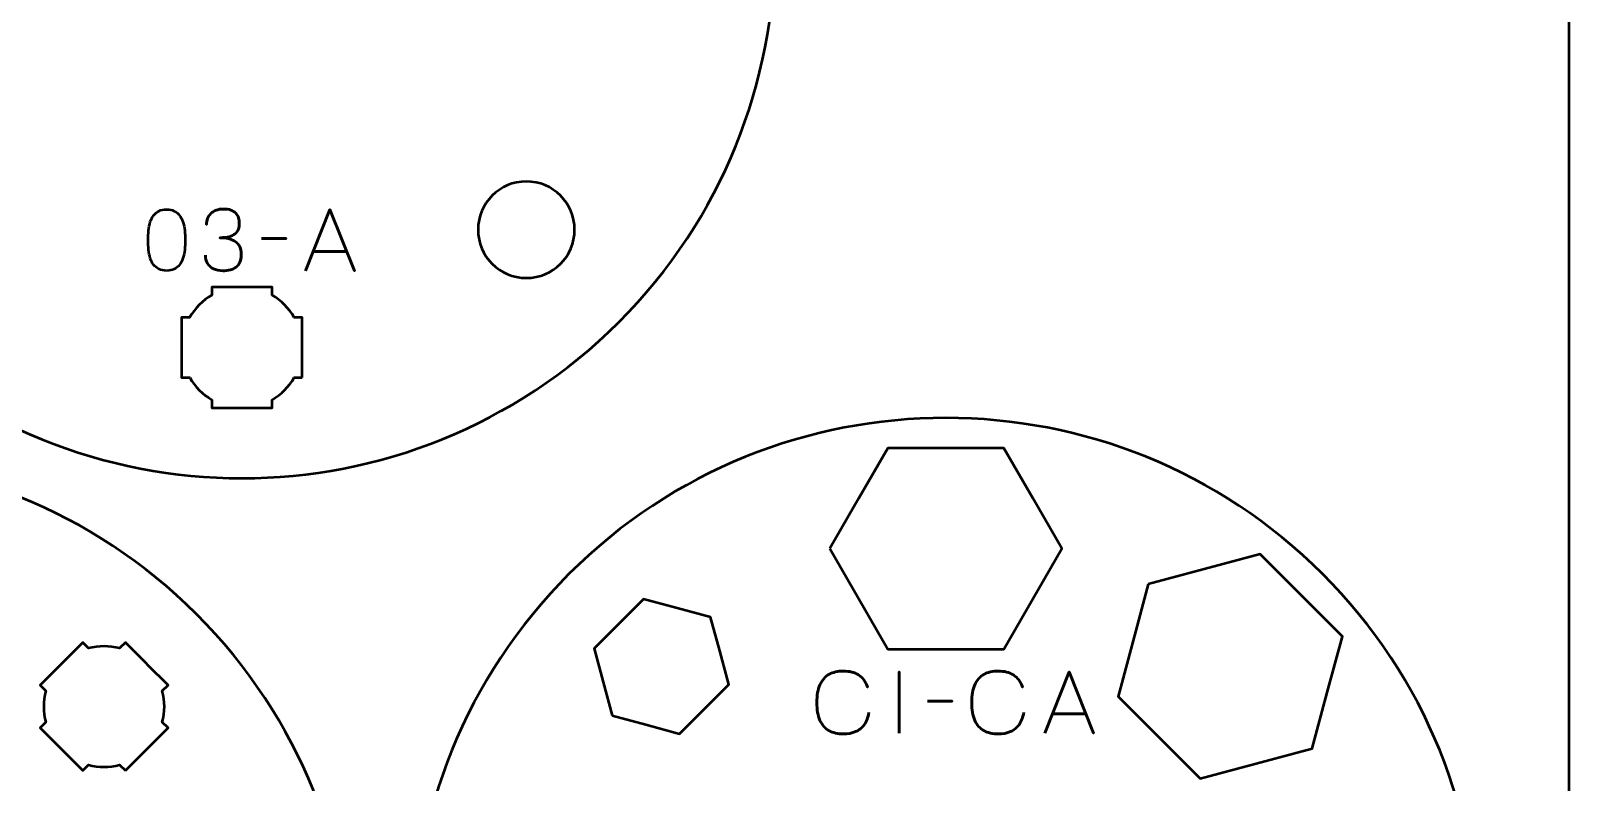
# Model space of a CAD drawing. Header units: centimetres. Extents: x -21 to 0, y -29.7 to 0.
# Drawn here: x -7.65 to 0, y -24.91 to -21.17 of the extents above; entities that cross this region are included whole.
import ezdxf

# ---------------------------------------------------------------- set-up
doc = ezdxf.new("R2010")
doc.units = ezdxf.units.CM
doc.header["$MEASUREMENT"] = 0
doc.layers.add('Layer 1', color=7, linetype='Continuous')

msp = doc.modelspace()

# ---------------------------------------------------------------- linework, layer by layer
at = {"layer": 'Layer 1', "color": 1, "lineweight": 53}
msp.add_open_spline([(-21.00003, -29.19995), (-21.00003, -29.19995), (-21.00003, -5.29992), (-21.00003, -5.29992), (-21.00003, -5.29992), (-21.00003, -5.21709), (-20.93286, -5.14992), (-20.85003, -5.14992), (-20.85003, -5.14992), (-20.7672, -5.14992), (-20.70003, -5.08275), (-20.70003, -4.99992), (-20.70003, -4.99992), (-20.70003, -4.91709), (-20.7672, -4.84992), (-20.85003, -4.84992), (-20.85003, -4.84992), (-20.93286, -4.84992), (-21.00003, -4.78275), (-21.00003, -4.69992), (-21.00003, -4.69992), (-21.00003, -4.61709), (-20.93286, -4.54992), (-20.85003, -4.54992), (-20.85003, -4.54992), (-20.7672, -4.54992), (-20.70003, -4.48275), (-20.70003, -4.39992), (-20.70003, -4.39992), (-20.70003, -4.31709), (-20.7672, -4.24992), (-20.85003, -4.24992), (-20.85003, -4.24992), (-20.93286, -4.24992), (-21.00003, -4.18275), (-21.00003, -4.09992), (-21.00003, -4.09992), (-21.00003, -4.01709), (-20.93286, -3.94992), (-20.85003, -3.94992), (-20.85003, -3.94992), (-20.7672, -3.94992), (-20.70003, -3.88275), (-20.70003, -3.79992), (-20.70003, -3.79992), (-20.70003, -3.71709), (-20.7672, -3.64992), (-20.85003, -3.64992), (-20.85003, -3.64992), (-20.93286, -3.64992), (-21.00003, -3.58275), (-21.00003, -3.49992), (-21.00003, -3.49992), (-21.00003, -3.41709), (-20.93286, -3.34992), (-20.85003, -3.34992), (-20.85003, -3.34992), (-20.7672, -3.34992), (-20.70003, -3.28275), (-20.70003, -3.19992), (-20.70003, -3.19992), (-20.70003, -3.11709), (-20.7672, -3.04992), (-20.85003, -3.04992), (-20.85003, -3.04992), (-20.93286, -3.04992), (-21.00003, -2.98275), (-21.00003, -2.89992), (-21.00003, -2.89992), (-21.00003, -2.81709), (-20.93286, -2.74992), (-20.85003, -2.74992), (-20.85003, -2.74992), (-20.7672, -2.74992), (-20.70003, -2.68275), (-20.70003, -2.59992), (-20.70003, -2.59992), (-20.70003, -2.51709), (-20.7672, -2.44992), (-20.85003, -2.44992), (-20.85003, -2.44992), (-20.93286, -2.44992), (-21.00003, -2.38275), (-21.00003, -2.29992), (-21.00003, -2.29992), (-21.00003, -2.21709), (-20.93286, -2.14992), (-20.85003, -2.14992), (-20.85003, -2.14992), (-20.7672, -2.14992), (-20.70003, -2.08275), (-20.70003, -1.99992), (-20.70003, -1.99992), (-20.70003, -1.91709), (-20.7672, -1.84992), (-20.85003, -1.84992), (-20.85003, -1.84992), (-20.93286, -1.84992), (-21.00003, -1.78275), (-21.00003, -1.69992), (-21.00003, -1.69992), (-21.00003, -1.61709), (-20.93286, -1.54992), (-20.85003, -1.54992), (-20.85003, -1.54992), (-20.7672, -1.54992), (-20.70003, -1.48275), (-20.70003, -1.39992), (-20.70003, -1.39992), (-20.70003, -1.31709), (-20.7672, -1.24992), (-20.85003, -1.24992), (-20.85003, -1.24992), (-20.93286, -1.24992), (-21.00003, -1.18275), (-21.00003, -1.09992), (-21.00003, -1.09992), (-21.00003, -1.09992), (-21.00003, -0.49992), (-21.00003, -0.49992), (-21.00003, -0.49992), (-21.00003, -0.22295), (-20.77694, 0.00004), (-20.49994, 0.00004), (-20.49994, 0.00004), (-20.49994, 0.00004), (-0.50008, 0.00004), (-0.50008, 0.00004), (-0.50008, 0.00004), (-0.22294, 0.00004), (0.00002, -0.22295), (0.00002, -0.49992), (0.00002, -0.49992), (0.00002, -0.49992), (0.00002, -29.19995), (0.00002, -29.19995), (0.00002, -29.19995), (0.00002, -29.47695), (-0.22294, -29.70004), (-0.50008, -29.70004), (-0.50008, -29.70004), (-0.50008, -29.70004), (-20.49994, -29.70004), (-20.49994, -29.70004), (-20.49994, -29.70004), (-20.77694, -29.70004), (-21.00003, -29.47695), (-21.00003, -29.19995)], degree=3, knots=[0, 0, 0, 0, 0.027027, 0.027027, 0.027027, 0.027027, 0.0540541, 0.0540541, 0.0540541, 0.0540541, 0.0810811, 0.0810811, 0.0810811, 0.0810811, 0.1081081, 0.1081081, 0.1081081, 0.1081081, 0.1351351, 0.1351351, 0.1351351, 0.1351351, 0.1621622, 0.1621622, 0.1621622, 0.1621622, 0.1891892, 0.1891892, 0.1891892, 0.1891892, 0.2162162, 0.2162162, 0.2162162, 0.2162162, 0.2432432, 0.2432432, 0.2432432, 0.2432432, 0.2702703, 0.2702703, 0.2702703, 0.2702703, 0.2972973, 0.2972973, 0.2972973, 0.2972973, 0.3243243, 0.3243243, 0.3243243, 0.3243243, 0.3513514, 0.3513514, 0.3513514, 0.3513514, 0.3783784, 0.3783784, 0.3783784, 0.3783784, 0.4054054, 0.4054054, 0.4054054, 0.4054054, 0.4324324, 0.4324324, 0.4324324, 0.4324324, 0.4594595, 0.4594595, 0.4594595, 0.4594595, 0.4864865, 0.4864865, 0.4864865, 0.4864865, 0.5135135, 0.5135135, 0.5135135, 0.5135135, 0.5405405, 0.5405405, 0.5405405, 0.5405405, 0.5675676, 0.5675676, 0.5675676, 0.5675676, 0.5945946, 0.5945946, 0.5945946, 0.5945946, 0.6216216, 0.6216216, 0.6216216, 0.6216216, 0.6486486, 0.6486486, 0.6486486, 0.6486486, 0.6756757, 0.6756757, 0.6756757, 0.6756757, 0.7027027, 0.7027027, 0.7027027, 0.7027027, 0.7297297, 0.7297297, 0.7297297, 0.7297297, 0.7567568, 0.7567568, 0.7567568, 0.7567568, 0.7837838, 0.7837838, 0.7837838, 0.7837838, 0.8108108, 0.8108108, 0.8108108, 0.8108108, 0.8378378, 0.8378378, 0.8378378, 0.8378378, 0.8648649, 0.8648649, 0.8648649, 0.8648649, 0.8918919, 0.8918919, 0.8918919, 0.8918919, 0.9189189, 0.9189189, 0.9189189, 0.9189189, 0.9459459, 0.9459459, 0.9459459, 0.9459459, 0.972973, 0.972973, 0.972973, 0.972973, 1, 1, 1, 1], dxfattribs=at)
at = {"layer": 'Layer 1', "color": 3, "lineweight": 53}
for points in [[(-8.47385, -22.62382), (-9.50855, -21.58912), (-9.50855, -19.91088), (-8.47382, -18.87615), (-8.47382, -18.87615), (-7.43912, -17.84145), (-5.76088, -17.84145), (-4.72618, -18.87615), (-4.72618, -18.87615), (-3.69146, -19.91088), (-3.69146, -21.58912), (-4.72616, -22.62382), (-4.72616, -22.62382), (-5.76088, -23.65855), (-7.43912, -23.65855), (-8.47385, -22.62382)], [(-4.97383, -23.87616), (-3.93913, -22.84146), (-2.26089, -22.84146), (-1.22616, -23.87619), (-1.22616, -23.87619), (-0.19146, -24.91089), (-0.19146, -26.58913), (-1.22616, -27.62383), (-1.22616, -27.62383), (-2.26089, -28.65855), (-3.93913, -28.65855), (-4.97383, -27.62385), (-4.97383, -27.62385), (-6.00856, -26.58913), (-6.00856, -24.91089), (-4.97383, -23.87616)], [(-10.57385, -27.82382), (-11.60855, -26.78912), (-11.60855, -25.11088), (-10.57382, -24.07615), (-10.57382, -24.07615), (-9.53912, -23.04145), (-7.86088, -23.04145), (-6.82618, -24.07615), (-6.82618, -24.07615), (-5.79146, -25.11088), (-5.79146, -26.78912), (-6.82616, -27.82382), (-6.82616, -27.82382), (-7.86088, -28.85855), (-9.53912, -28.85855), (-10.57385, -27.82382)]]:
    msp.add_open_spline(points, degree=3, knots=[0, 0, 0, 0, 0.25, 0.25, 0.25, 0.25, 0.5, 0.5, 0.5, 0.5, 0.75, 0.75, 0.75, 0.75, 1, 1, 1, 1], dxfattribs=at)
at = {"layer": 'Layer 1', "lineweight": 53}
for points, knots in [([(-5.42581, -22.16423), (-5.42581, -22.03171), (-5.31833, -21.92423), (-5.18581, -21.92423), (-5.18581, -21.92423), (-5.05328, -21.92423), (-4.94581, -22.03171), (-4.94581, -22.16423), (-4.94581, -22.16423), (-4.94581, -22.29676), (-5.05328, -22.40423), (-5.18581, -22.40423), (-5.18581, -22.40423), (-5.31833, -22.40423), (-5.42581, -22.29676), (-5.42581, -22.16423)], [0, 0, 0, 0, 0.25, 0.25, 0.25, 0.25, 0.5, 0.5, 0.5, 0.5, 0.75, 0.75, 0.75, 0.75, 1, 1, 1, 1]), ([(-6.30004, -22.90004), (-6.30004, -22.90004), (-6.34024, -22.90004), (-6.34024, -22.90004), (-6.34024, -22.90004), (-6.36657, -22.94556), (-6.40453, -22.98349), (-6.45004, -23.00982), (-6.45004, -23.00982), (-6.45004, -23.00982), (-6.45004, -23.05004), (-6.45004, -23.05004), (-6.45004, -23.05004), (-6.45004, -23.05004), (-6.75004, -23.05004), (-6.75004, -23.05004), (-6.75004, -23.05004), (-6.75004, -23.05004), (-6.75004, -23.00985), (-6.75004, -23.00985), (-6.75004, -23.00985), (-6.79557, -22.98352), (-6.83356, -22.94557), (-6.85992, -22.90004), (-6.85992, -22.90004), (-6.85992, -22.90004), (-6.90004, -22.90004), (-6.90004, -22.90004), (-6.90004, -22.90004), (-6.90004, -22.90004), (-6.90004, -22.75462), (-6.90004, -22.75462), (-6.90004, -22.75462), (-6.90004, -22.75462), (-6.9001, -22.74997), (-6.9001, -22.74997), (-6.9001, -22.74997), (-6.9001, -22.74997), (-6.90004, -22.74533), (-6.90004, -22.74533), (-6.90004, -22.74533), (-6.90004, -22.74533), (-6.90004, -22.60004), (-6.90004, -22.60004), (-6.90004, -22.60004), (-6.90004, -22.60004), (-6.85997, -22.60004), (-6.85997, -22.60004), (-6.85997, -22.60004), (-6.83362, -22.55447), (-6.79562, -22.51646), (-6.75004, -22.4901), (-6.75004, -22.4901), (-6.75004, -22.4901), (-6.75004, -22.45004), (-6.75004, -22.45004), (-6.75004, -22.45004), (-6.75004, -22.45004), (-6.60676, -22.45004), (-6.60676, -22.45004), (-6.60676, -22.45004), (-6.60676, -22.45004), (-6.60009, -22.44996), (-6.60009, -22.44996), (-6.60009, -22.44996), (-6.60009, -22.44996), (-6.59341, -22.45004), (-6.59341, -22.45004), (-6.59341, -22.45004), (-6.59341, -22.45004), (-6.45004, -22.45004), (-6.45004, -22.45004), (-6.45004, -22.45004), (-6.45004, -22.45004), (-6.45004, -22.49014), (-6.45004, -22.49014), (-6.45004, -22.49014), (-6.4045, -22.5165), (-6.36652, -22.55449), (-6.34019, -22.60004), (-6.34019, -22.60004), (-6.34019, -22.60004), (-6.30004, -22.60004), (-6.30004, -22.60004), (-6.30004, -22.60004), (-6.30004, -22.60004), (-6.30004, -22.90004), (-6.30004, -22.90004)], [0, 0, 0, 0, 0.0454545, 0.0454545, 0.0454545, 0.0454545, 0.0909091, 0.0909091, 0.0909091, 0.0909091, 0.1363636, 0.1363636, 0.1363636, 0.1363636, 0.1818182, 0.1818182, 0.1818182, 0.1818182, 0.2272727, 0.2272727, 0.2272727, 0.2272727, 0.2727273, 0.2727273, 0.2727273, 0.2727273, 0.3181818, 0.3181818, 0.3181818, 0.3181818, 0.3636364, 0.3636364, 0.3636364, 0.3636364, 0.4090909, 0.4090909, 0.4090909, 0.4090909, 0.4545455, 0.4545455, 0.4545455, 0.4545455, 0.5, 0.5, 0.5, 0.5, 0.5454545, 0.5454545, 0.5454545, 0.5454545, 0.5909091, 0.5909091, 0.5909091, 0.5909091, 0.6363636, 0.6363636, 0.6363636, 0.6363636, 0.6818182, 0.6818182, 0.6818182, 0.6818182, 0.7272727, 0.7272727, 0.7272727, 0.7272727, 0.7727273, 0.7727273, 0.7727273, 0.7727273, 0.8181818, 0.8181818, 0.8181818, 0.8181818, 0.8636364, 0.8636364, 0.8636364, 0.8636364, 0.9090909, 0.9090909, 0.9090909, 0.9090909, 0.9545455, 0.9545455, 0.9545455, 0.9545455, 1, 1, 1, 1]), ([(-3.67736, -23.75001), (-3.67736, -23.75001), (-3.53302, -23.50001), (-3.53302, -23.50001), (-3.53302, -23.50001), (-3.53302, -23.50001), (-3.38868, -23.25001), (-3.38868, -23.25001), (-3.38868, -23.25001), (-3.38868, -23.25001), (-3.10001, -23.25001), (-3.10001, -23.25001), (-3.10001, -23.25001), (-3.10001, -23.25001), (-2.81134, -23.25001), (-2.81134, -23.25001), (-2.81134, -23.25001), (-2.81134, -23.25001), (-2.667, -23.50001), (-2.667, -23.50001), (-2.667, -23.50001), (-2.667, -23.50001), (-2.52266, -23.75001), (-2.52266, -23.75001), (-2.52266, -23.75001), (-2.52266, -23.75001), (-2.667, -24.00001), (-2.667, -24.00001), (-2.667, -24.00001), (-2.667, -24.00001), (-2.81134, -24.25001), (-2.81134, -24.25001), (-2.81134, -24.25001), (-2.81134, -24.25001), (-3.10001, -24.25001), (-3.10001, -24.25001), (-3.10001, -24.25001), (-3.10001, -24.25001), (-3.38868, -24.25001), (-3.38868, -24.25001), (-3.38868, -24.25001), (-3.38868, -24.25001), (-3.53302, -24.00001), (-3.53302, -24.00001), (-3.53302, -24.00001), (-3.53302, -24.00001), (-3.67736, -23.75001), (-3.67736, -23.75001)], [0, 0, 0, 0, 0.0833333, 0.0833333, 0.0833333, 0.0833333, 0.1666667, 0.1666667, 0.1666667, 0.1666667, 0.25, 0.25, 0.25, 0.25, 0.3333333, 0.3333333, 0.3333333, 0.3333333, 0.4166667, 0.4166667, 0.4166667, 0.4166667, 0.5, 0.5, 0.5, 0.5, 0.5833333, 0.5833333, 0.5833333, 0.5833333, 0.6666667, 0.6666667, 0.6666667, 0.6666667, 0.75, 0.75, 0.75, 0.75, 0.8333333, 0.8333333, 0.8333333, 0.8333333, 0.9166667, 0.9166667, 0.9166667, 0.9166667, 1, 1, 1, 1]), ([(-2.09404, -23.92755), (-2.09404, -23.92755), (-1.81521, -23.85284), (-1.81521, -23.85284), (-1.81521, -23.85284), (-1.81521, -23.85284), (-1.53637, -23.77812), (-1.53637, -23.77812), (-1.53637, -23.77812), (-1.53637, -23.77812), (-1.33224, -23.98224), (-1.33224, -23.98224), (-1.33224, -23.98224), (-1.33224, -23.98224), (-1.12812, -24.18637), (-1.12812, -24.18637), (-1.12812, -24.18637), (-1.12812, -24.18637), (-1.20284, -24.46521), (-1.20284, -24.46521), (-1.20284, -24.46521), (-1.20284, -24.46521), (-1.27755, -24.74404), (-1.27755, -24.74404), (-1.27755, -24.74404), (-1.27755, -24.74404), (-1.55638, -24.81876), (-1.55638, -24.81876), (-1.55638, -24.81876), (-1.55638, -24.81876), (-1.83523, -24.89347), (-1.83523, -24.89347), (-1.83523, -24.89347), (-1.83523, -24.89347), (-2.03935, -24.68935), (-2.03935, -24.68935), (-2.03935, -24.68935), (-2.03935, -24.68935), (-2.24347, -24.48523), (-2.24347, -24.48523), (-2.24347, -24.48523), (-2.24347, -24.48523), (-2.16876, -24.20638), (-2.16876, -24.20638), (-2.16876, -24.20638), (-2.16876, -24.20638), (-2.09404, -23.92755), (-2.09404, -23.92755)], [0, 0, 0, 0, 0.0833333, 0.0833333, 0.0833333, 0.0833333, 0.1666667, 0.1666667, 0.1666667, 0.1666667, 0.25, 0.25, 0.25, 0.25, 0.3333333, 0.3333333, 0.3333333, 0.3333333, 0.4166667, 0.4166667, 0.4166667, 0.4166667, 0.5, 0.5, 0.5, 0.5, 0.5833333, 0.5833333, 0.5833333, 0.5833333, 0.6666667, 0.6666667, 0.6666667, 0.6666667, 0.75, 0.75, 0.75, 0.75, 0.8333333, 0.8333333, 0.8333333, 0.8333333, 0.9166667, 0.9166667, 0.9166667, 0.9166667, 1, 1, 1, 1]), ([(-4.75917, -24.58075), (-4.75917, -24.58075), (-4.804, -24.41345), (-4.804, -24.41345), (-4.804, -24.41345), (-4.804, -24.41345), (-4.84883, -24.24614), (-4.84883, -24.24614), (-4.84883, -24.24614), (-4.84883, -24.24614), (-4.72635, -24.12367), (-4.72635, -24.12367), (-4.72635, -24.12367), (-4.72635, -24.12367), (-4.60388, -24.00119), (-4.60388, -24.00119), (-4.60388, -24.00119), (-4.60388, -24.00119), (-4.43657, -24.04602), (-4.43657, -24.04602), (-4.43657, -24.04602), (-4.43657, -24.04602), (-4.26927, -24.09085), (-4.26927, -24.09085), (-4.26927, -24.09085), (-4.26927, -24.09085), (-4.22444, -24.25815), (-4.22444, -24.25815), (-4.22444, -24.25815), (-4.22444, -24.25815), (-4.17961, -24.42546), (-4.17961, -24.42546), (-4.17961, -24.42546), (-4.17961, -24.42546), (-4.30209, -24.54793), (-4.30209, -24.54793), (-4.30209, -24.54793), (-4.30209, -24.54793), (-4.42456, -24.67041), (-4.42456, -24.67041), (-4.42456, -24.67041), (-4.42456, -24.67041), (-4.59187, -24.62558), (-4.59187, -24.62558), (-4.59187, -24.62558), (-4.59187, -24.62558), (-4.75917, -24.58075), (-4.75917, -24.58075)], [0, 0, 0, 0, 0.0833333, 0.0833333, 0.0833333, 0.0833333, 0.1666667, 0.1666667, 0.1666667, 0.1666667, 0.25, 0.25, 0.25, 0.25, 0.3333333, 0.3333333, 0.3333333, 0.3333333, 0.4166667, 0.4166667, 0.4166667, 0.4166667, 0.5, 0.5, 0.5, 0.5, 0.5833333, 0.5833333, 0.5833333, 0.5833333, 0.6666667, 0.6666667, 0.6666667, 0.6666667, 0.75, 0.75, 0.75, 0.75, 0.8333333, 0.8333333, 0.8333333, 0.8333333, 0.9166667, 0.9166667, 0.9166667, 0.9166667, 1, 1, 1, 1]), ([(-7.17976, -24.85403), (-7.17976, -24.85403), (-7.20819, -24.8256), (-7.20819, -24.8256), (-7.20819, -24.8256), (-7.25899, -24.83917), (-7.31266, -24.83915), (-7.36346, -24.82559), (-7.36346, -24.82559), (-7.36346, -24.82559), (-7.39189, -24.85403), (-7.39189, -24.85403), (-7.39189, -24.85403), (-7.39189, -24.85403), (-7.60403, -24.64189), (-7.60403, -24.64189), (-7.60403, -24.64189), (-7.60403, -24.64189), (-7.57561, -24.61348), (-7.57561, -24.61348), (-7.57561, -24.61348), (-7.58918, -24.56266), (-7.58921, -24.50897), (-7.57566, -24.45813), (-7.57566, -24.45813), (-7.57566, -24.45813), (-7.60403, -24.42976), (-7.60403, -24.42976), (-7.60403, -24.42976), (-7.60403, -24.42976), (-7.5012, -24.32694), (-7.5012, -24.32694), (-7.5012, -24.32694), (-7.5012, -24.32694), (-7.49795, -24.3236), (-7.49795, -24.3236), (-7.49795, -24.3236), (-7.49795, -24.3236), (-7.49463, -24.32037), (-7.49463, -24.32037), (-7.49463, -24.32037), (-7.49463, -24.32037), (-7.39189, -24.21763), (-7.39189, -24.21763), (-7.39189, -24.21763), (-7.39189, -24.21763), (-7.36356, -24.24596), (-7.36356, -24.24596), (-7.36356, -24.24596), (-7.31271, -24.23237), (-7.25896, -24.23237), (-7.20809, -24.24596), (-7.20809, -24.24596), (-7.20809, -24.24596), (-7.17976, -24.21763), (-7.17976, -24.21763), (-7.17976, -24.21763), (-7.17976, -24.21763), (-7.07845, -24.31895), (-7.07845, -24.31895), (-7.07845, -24.31895), (-7.07845, -24.31895), (-7.07368, -24.3236), (-7.07368, -24.3236), (-7.07368, -24.3236), (-7.07368, -24.3236), (-7.06901, -24.32838), (-7.06901, -24.32838), (-7.06901, -24.32838), (-7.06901, -24.32838), (-6.96763, -24.42976), (-6.96763, -24.42976), (-6.96763, -24.42976), (-6.96763, -24.42976), (-6.99599, -24.45812), (-6.99599, -24.45812), (-6.99599, -24.45812), (-6.98242, -24.50896), (-6.98243, -24.56268), (-6.99602, -24.6135), (-6.99602, -24.6135), (-6.99602, -24.6135), (-6.96763, -24.64189), (-6.96763, -24.64189), (-6.96763, -24.64189), (-6.96763, -24.64189), (-7.17976, -24.85403), (-7.17976, -24.85403)], [0, 0, 0, 0, 0.0454545, 0.0454545, 0.0454545, 0.0454545, 0.0909091, 0.0909091, 0.0909091, 0.0909091, 0.1363636, 0.1363636, 0.1363636, 0.1363636, 0.1818182, 0.1818182, 0.1818182, 0.1818182, 0.2272727, 0.2272727, 0.2272727, 0.2272727, 0.2727273, 0.2727273, 0.2727273, 0.2727273, 0.3181818, 0.3181818, 0.3181818, 0.3181818, 0.3636364, 0.3636364, 0.3636364, 0.3636364, 0.4090909, 0.4090909, 0.4090909, 0.4090909, 0.4545455, 0.4545455, 0.4545455, 0.4545455, 0.5, 0.5, 0.5, 0.5, 0.5454545, 0.5454545, 0.5454545, 0.5454545, 0.5909091, 0.5909091, 0.5909091, 0.5909091, 0.6363636, 0.6363636, 0.6363636, 0.6363636, 0.6818182, 0.6818182, 0.6818182, 0.6818182, 0.7272727, 0.7272727, 0.7272727, 0.7272727, 0.7727273, 0.7727273, 0.7727273, 0.7727273, 0.8181818, 0.8181818, 0.8181818, 0.8181818, 0.8636364, 0.8636364, 0.8636364, 0.8636364, 0.9090909, 0.9090909, 0.9090909, 0.9090909, 0.9545455, 0.9545455, 0.9545455, 0.9545455, 1, 1, 1, 1])]:
    msp.add_open_spline(points, degree=3, knots=knots, dxfattribs=at)
at = {"layer": 'Layer 1', "color": 5, "lineweight": 53}
for points, knots in [([(-6.97449, -22.36824), (-6.95968, -22.36817), (-6.94691, -22.36556), (-6.93625, -22.36048), (-6.93625, -22.36048), (-6.92567, -22.3554), (-6.91685, -22.34813), (-6.9098, -22.33889), (-6.9098, -22.33889), (-6.90281, -22.32958), (-6.89731, -22.31857), (-6.89322, -22.30587), (-6.89322, -22.30587), (-6.88919, -22.29317), (-6.8863, -22.27927), (-6.88468, -22.26403), (-6.88468, -22.26403), (-6.88298, -22.24879), (-6.88214, -22.23277), (-6.88221, -22.21584), (-6.88221, -22.21584), (-6.88214, -22.19898), (-6.88298, -22.18296), (-6.88468, -22.16779), (-6.88468, -22.16779), (-6.8863, -22.15262), (-6.88919, -22.13865), (-6.89322, -22.12595), (-6.89322, -22.12595), (-6.89731, -22.11332), (-6.90281, -22.10232), (-6.9098, -22.09293), (-6.9098, -22.09293), (-6.91685, -22.08362), (-6.92567, -22.07635), (-6.93625, -22.07127), (-6.93625, -22.07127), (-6.94691, -22.06612), (-6.95968, -22.06351), (-6.97449, -22.06344), (-6.97449, -22.06344), (-6.98931, -22.06351), (-7.00208, -22.06612), (-7.01274, -22.07127), (-7.01274, -22.07127), (-7.02332, -22.07635), (-7.03214, -22.08362), (-7.03919, -22.09293), (-7.03919, -22.09293), (-7.04618, -22.10232), (-7.05168, -22.11332), (-7.05577, -22.12595), (-7.05577, -22.12595), (-7.0598, -22.13865), (-7.06269, -22.15262), (-7.06431, -22.16779), (-7.06431, -22.16779), (-7.066, -22.18296), (-7.06685, -22.19898), (-7.06678, -22.21584), (-7.06678, -22.21584), (-7.06685, -22.23277), (-7.066, -22.24879), (-7.06431, -22.26403), (-7.06431, -22.26403), (-7.06269, -22.27927), (-7.0598, -22.29317), (-7.05577, -22.30587), (-7.05577, -22.30587), (-7.05168, -22.31857), (-7.04618, -22.32958), (-7.03919, -22.33889), (-7.03919, -22.33889), (-7.03214, -22.34813), (-7.02332, -22.3554), (-7.01274, -22.36048), (-7.01274, -22.36048), (-7.00208, -22.36556), (-6.98931, -22.36817), (-6.97449, -22.36824)], [0, 0, 0, 0, 0.05, 0.05, 0.05, 0.05, 0.1, 0.1, 0.1, 0.1, 0.15, 0.15, 0.15, 0.15, 0.2, 0.2, 0.2, 0.2, 0.25, 0.25, 0.25, 0.25, 0.3, 0.3, 0.3, 0.3, 0.35, 0.35, 0.35, 0.35, 0.4, 0.4, 0.4, 0.4, 0.45, 0.45, 0.45, 0.45, 0.5, 0.5, 0.5, 0.5, 0.55, 0.55, 0.55, 0.55, 0.6, 0.6, 0.6, 0.6, 0.65, 0.65, 0.65, 0.65, 0.7, 0.7, 0.7, 0.7, 0.75, 0.75, 0.75, 0.75, 0.8, 0.8, 0.8, 0.8, 0.85, 0.85, 0.85, 0.85, 0.9, 0.9, 0.9, 0.9, 0.95, 0.95, 0.95, 0.95, 1, 1, 1, 1]), ([(-6.97449, -22.36824), (-6.95968, -22.36817), (-6.94691, -22.36556), (-6.93625, -22.36048), (-6.93625, -22.36048), (-6.92567, -22.3554), (-6.91685, -22.34813), (-6.9098, -22.33889), (-6.9098, -22.33889), (-6.90281, -22.32958), (-6.89731, -22.31857), (-6.89322, -22.30587), (-6.89322, -22.30587), (-6.88919, -22.29317), (-6.8863, -22.27927), (-6.88468, -22.26403), (-6.88468, -22.26403), (-6.88298, -22.24879), (-6.88214, -22.23277), (-6.88221, -22.21584), (-6.88221, -22.21584), (-6.88214, -22.19898), (-6.88298, -22.18296), (-6.88468, -22.16779), (-6.88468, -22.16779), (-6.8863, -22.15262), (-6.88919, -22.13865), (-6.89322, -22.12595), (-6.89322, -22.12595), (-6.89731, -22.11332), (-6.90281, -22.10232), (-6.9098, -22.09293), (-6.9098, -22.09293), (-6.91685, -22.08362), (-6.92567, -22.07635), (-6.93625, -22.07127), (-6.93625, -22.07127), (-6.94691, -22.06612), (-6.95968, -22.06351), (-6.97449, -22.06344), (-6.97449, -22.06344), (-6.98931, -22.06351), (-7.00208, -22.06612), (-7.01274, -22.07127), (-7.01274, -22.07127), (-7.02332, -22.07635), (-7.03214, -22.08362), (-7.03919, -22.09293), (-7.03919, -22.09293), (-7.04618, -22.10232), (-7.05168, -22.11332), (-7.05577, -22.12595), (-7.05577, -22.12595), (-7.0598, -22.13865), (-7.06269, -22.15262), (-7.06431, -22.16779), (-7.06431, -22.16779), (-7.066, -22.18296), (-7.06685, -22.19898), (-7.06678, -22.21584), (-7.06678, -22.21584), (-7.06685, -22.23277), (-7.066, -22.24879), (-7.06431, -22.26403), (-7.06431, -22.26403), (-7.06269, -22.27927), (-7.0598, -22.29317), (-7.05577, -22.30587), (-7.05577, -22.30587), (-7.05168, -22.31857), (-7.04618, -22.32958), (-7.03919, -22.33889), (-7.03919, -22.33889), (-7.03214, -22.34813), (-7.02332, -22.3554), (-7.01274, -22.36048), (-7.01274, -22.36048), (-7.00208, -22.36556), (-6.98931, -22.36817), (-6.97449, -22.36824)], [0, 0, 0, 0, 0.05, 0.05, 0.05, 0.05, 0.1, 0.1, 0.1, 0.1, 0.15, 0.15, 0.15, 0.15, 0.2, 0.2, 0.2, 0.2, 0.25, 0.25, 0.25, 0.25, 0.3, 0.3, 0.3, 0.3, 0.35, 0.35, 0.35, 0.35, 0.4, 0.4, 0.4, 0.4, 0.45, 0.45, 0.45, 0.45, 0.5, 0.5, 0.5, 0.5, 0.55, 0.55, 0.55, 0.55, 0.6, 0.6, 0.6, 0.6, 0.65, 0.65, 0.65, 0.65, 0.7, 0.7, 0.7, 0.7, 0.75, 0.75, 0.75, 0.75, 0.8, 0.8, 0.8, 0.8, 0.85, 0.85, 0.85, 0.85, 0.9, 0.9, 0.9, 0.9, 0.95, 0.95, 0.95, 0.95, 1, 1, 1, 1]), ([(-6.78188, -22.29162), (-6.78181, -22.30686), (-6.77828, -22.32012), (-6.7713, -22.33162), (-6.7713, -22.33162), (-6.76431, -22.34305), (-6.75436, -22.35201), (-6.74138, -22.35843), (-6.74138, -22.35843), (-6.7284, -22.36485), (-6.71281, -22.3681), (-6.69467, -22.36824), (-6.69467, -22.36824), (-6.68106, -22.36824), (-6.66871, -22.36683), (-6.65749, -22.36387), (-6.65749, -22.36387), (-6.64634, -22.3609), (-6.63675, -22.35632), (-6.62863, -22.35004), (-6.62863, -22.35004), (-6.62052, -22.34376), (-6.61431, -22.33564), (-6.60987, -22.32577), (-6.60987, -22.32577), (-6.60549, -22.31582), (-6.60331, -22.30389), (-6.60324, -22.28992), (-6.60324, -22.28992), (-6.60316, -22.2713), (-6.60697, -22.25556), (-6.61452, -22.24279), (-6.61452, -22.24279), (-6.62207, -22.23002), (-6.63379, -22.22043), (-6.64952, -22.21387), (-6.64952, -22.21387), (-6.66525, -22.2073), (-6.68543, -22.20399), (-6.70991, -22.20399), (-6.70991, -22.20399), (-6.69164, -22.20406), (-6.67633, -22.20237), (-6.66384, -22.19891), (-6.66384, -22.19891), (-6.65142, -22.19545), (-6.64148, -22.19058), (-6.634, -22.18423), (-6.634, -22.18423), (-6.62652, -22.17795), (-6.62109, -22.17047), (-6.61784, -22.16187), (-6.61784, -22.16187), (-6.61452, -22.15333), (-6.6129, -22.14395), (-6.61297, -22.13372), (-6.61297, -22.13372), (-6.6129, -22.12348), (-6.61431, -22.11403), (-6.61713, -22.10528), (-6.61713, -22.10528), (-6.61989, -22.09653), (-6.6244, -22.08884), (-6.63054, -22.08228), (-6.63054, -22.08228), (-6.63668, -22.07572), (-6.64479, -22.07057), (-6.65474, -22.0669), (-6.65474, -22.0669), (-6.66476, -22.06323), (-6.67697, -22.0614), (-6.69129, -22.06133), (-6.69129, -22.06133), (-6.70554, -22.0614), (-6.71803, -22.06351), (-6.72861, -22.06761), (-6.72861, -22.06761), (-6.73927, -22.0717), (-6.74801, -22.07727), (-6.75507, -22.0844), (-6.75507, -22.0844), (-6.76205, -22.09152), (-6.76728, -22.09964), (-6.77073, -22.10881), (-6.77073, -22.10881), (-6.77426, -22.11798), (-6.77595, -22.12772), (-6.77595, -22.13795), (-6.77595, -22.13795), (-6.77595, -22.12772), (-6.77426, -22.11798), (-6.77073, -22.10881), (-6.77073, -22.10881), (-6.76728, -22.09964), (-6.76205, -22.09152), (-6.75507, -22.0844), (-6.75507, -22.0844), (-6.74801, -22.07727), (-6.73927, -22.0717), (-6.72861, -22.06761), (-6.72861, -22.06761), (-6.71803, -22.06351), (-6.70554, -22.0614), (-6.69129, -22.06133), (-6.69129, -22.06133), (-6.67697, -22.0614), (-6.66476, -22.06323), (-6.65474, -22.0669), (-6.65474, -22.0669), (-6.64479, -22.07057), (-6.63668, -22.07572), (-6.63054, -22.08228), (-6.63054, -22.08228), (-6.6244, -22.08884), (-6.61989, -22.09653), (-6.61713, -22.10528), (-6.61713, -22.10528), (-6.61431, -22.11403), (-6.6129, -22.12348), (-6.61297, -22.13372), (-6.61297, -22.13372), (-6.6129, -22.14395), (-6.61452, -22.15333), (-6.61784, -22.16187), (-6.61784, -22.16187), (-6.62109, -22.17047), (-6.62652, -22.17795), (-6.634, -22.18423), (-6.634, -22.18423), (-6.64148, -22.19058), (-6.65142, -22.19545), (-6.66384, -22.19891), (-6.66384, -22.19891), (-6.67633, -22.20237), (-6.69164, -22.20406), (-6.70991, -22.20399), (-6.70991, -22.20399), (-6.68543, -22.20399), (-6.66525, -22.2073), (-6.64952, -22.21387), (-6.64952, -22.21387), (-6.63379, -22.22043), (-6.62207, -22.23002), (-6.61452, -22.24279), (-6.61452, -22.24279), (-6.60697, -22.25556), (-6.60316, -22.2713), (-6.60324, -22.28992), (-6.60324, -22.28992), (-6.60331, -22.30389), (-6.60549, -22.31582), (-6.60987, -22.32577), (-6.60987, -22.32577), (-6.61431, -22.33564), (-6.62052, -22.34376), (-6.62863, -22.35004), (-6.62863, -22.35004), (-6.63675, -22.35632), (-6.64634, -22.3609), (-6.65749, -22.36387), (-6.65749, -22.36387), (-6.66871, -22.36683), (-6.68106, -22.36824), (-6.69467, -22.36824), (-6.69467, -22.36824), (-6.71281, -22.3681), (-6.7284, -22.36485), (-6.74138, -22.35843), (-6.74138, -22.35843), (-6.75436, -22.35201), (-6.76431, -22.34305), (-6.7713, -22.33162), (-6.7713, -22.33162), (-6.77828, -22.32012), (-6.78181, -22.30686), (-6.78188, -22.29162)], [0, 0, 0, 0, 0.0227273, 0.0227273, 0.0227273, 0.0227273, 0.0454545, 0.0454545, 0.0454545, 0.0454545, 0.0681818, 0.0681818, 0.0681818, 0.0681818, 0.0909091, 0.0909091, 0.0909091, 0.0909091, 0.1136364, 0.1136364, 0.1136364, 0.1136364, 0.1363636, 0.1363636, 0.1363636, 0.1363636, 0.1590909, 0.1590909, 0.1590909, 0.1590909, 0.1818182, 0.1818182, 0.1818182, 0.1818182, 0.2045455, 0.2045455, 0.2045455, 0.2045455, 0.2272727, 0.2272727, 0.2272727, 0.2272727, 0.25, 0.25, 0.25, 0.25, 0.2727273, 0.2727273, 0.2727273, 0.2727273, 0.2954545, 0.2954545, 0.2954545, 0.2954545, 0.3181818, 0.3181818, 0.3181818, 0.3181818, 0.3409091, 0.3409091, 0.3409091, 0.3409091, 0.3636364, 0.3636364, 0.3636364, 0.3636364, 0.3863636, 0.3863636, 0.3863636, 0.3863636, 0.4090909, 0.4090909, 0.4090909, 0.4090909, 0.4318182, 0.4318182, 0.4318182, 0.4318182, 0.4545455, 0.4545455, 0.4545455, 0.4545455, 0.4772727, 0.4772727, 0.4772727, 0.4772727, 0.5, 0.5, 0.5, 0.5, 0.5227273, 0.5227273, 0.5227273, 0.5227273, 0.5454545, 0.5454545, 0.5454545, 0.5454545, 0.5681818, 0.5681818, 0.5681818, 0.5681818, 0.5909091, 0.5909091, 0.5909091, 0.5909091, 0.6136364, 0.6136364, 0.6136364, 0.6136364, 0.6363636, 0.6363636, 0.6363636, 0.6363636, 0.6590909, 0.6590909, 0.6590909, 0.6590909, 0.6818182, 0.6818182, 0.6818182, 0.6818182, 0.7045455, 0.7045455, 0.7045455, 0.7045455, 0.7272727, 0.7272727, 0.7272727, 0.7272727, 0.75, 0.75, 0.75, 0.75, 0.7727273, 0.7727273, 0.7727273, 0.7727273, 0.7954545, 0.7954545, 0.7954545, 0.7954545, 0.8181818, 0.8181818, 0.8181818, 0.8181818, 0.8409091, 0.8409091, 0.8409091, 0.8409091, 0.8636364, 0.8636364, 0.8636364, 0.8636364, 0.8863636, 0.8863636, 0.8863636, 0.8863636, 0.9090909, 0.9090909, 0.9090909, 0.9090909, 0.9318182, 0.9318182, 0.9318182, 0.9318182, 0.9545455, 0.9545455, 0.9545455, 0.9545455, 0.9772727, 0.9772727, 0.9772727, 0.9772727, 1, 1, 1, 1]), ([(-6.2832, -22.36824), (-6.2832, -22.36824), (-6.16213, -22.06302), (-6.16213, -22.06302), (-6.16213, -22.06302), (-6.16213, -22.06302), (-6.04063, -22.36824), (-6.04063, -22.36824), (-6.04063, -22.36824), (-6.04063, -22.36824), (-6.16213, -22.06302), (-6.16213, -22.06302), (-6.16213, -22.06302), (-6.16213, -22.06302), (-6.2832, -22.36824), (-6.2832, -22.36824)], [0, 0, 0, 0, 0.25, 0.25, 0.25, 0.25, 0.5, 0.5, 0.5, 0.5, 0.75, 0.75, 0.75, 0.75, 1, 1, 1, 1]), ([(-6.50333, -22.20864), (-6.50333, -22.20864), (-6.38014, -22.20864), (-6.38014, -22.20864), (-6.38014, -22.20864), (-6.38014, -22.20864), (-6.50333, -22.20864), (-6.50333, -22.20864)], [0, 0, 0, 0, 0.5, 0.5, 0.5, 0.5, 1, 1, 1, 1]), ([(-6.2451, -22.27214), (-6.2451, -22.27214), (-6.07916, -22.27214), (-6.07916, -22.27214), (-6.07916, -22.27214), (-6.07916, -22.27214), (-6.2451, -22.27214), (-6.2451, -22.27214)], [0, 0, 0, 0, 0.5, 0.5, 0.5, 0.5, 1, 1, 1, 1]), ([(-3.48216, -24.56586), (-3.48668, -24.59006), (-3.49458, -24.61003), (-3.50566, -24.62569), (-3.50566, -24.62569), (-3.5168, -24.64129), (-3.53106, -24.65286), (-3.54841, -24.66041), (-3.54841, -24.66041), (-3.5657, -24.66796), (-3.58602, -24.67177), (-3.60916, -24.6717), (-3.60916, -24.6717), (-3.63731, -24.67177), (-3.66123, -24.66633), (-3.68085, -24.65526), (-3.68085, -24.65526), (-3.70046, -24.64425), (-3.71542, -24.62725), (-3.72572, -24.60418), (-3.72572, -24.60418), (-3.73602, -24.5811), (-3.74117, -24.55154), (-3.74124, -24.51549), (-3.74124, -24.51549), (-3.74117, -24.47958), (-3.73602, -24.45008), (-3.72572, -24.42701), (-3.72572, -24.42701), (-3.71542, -24.40394), (-3.70046, -24.38687), (-3.68085, -24.37579), (-3.68085, -24.37579), (-3.66123, -24.36471), (-3.63731, -24.35921), (-3.60916, -24.35928), (-3.60916, -24.35928), (-3.57903, -24.35921), (-3.55378, -24.36563), (-3.53346, -24.37854), (-3.53346, -24.37854), (-3.51321, -24.39145), (-3.49832, -24.41142), (-3.48894, -24.43844), (-3.48894, -24.43844), (-3.49832, -24.41142), (-3.51321, -24.39145), (-3.53346, -24.37854), (-3.53346, -24.37854), (-3.55378, -24.36563), (-3.57903, -24.35921), (-3.60916, -24.35928), (-3.60916, -24.35928), (-3.63731, -24.35921), (-3.66123, -24.36471), (-3.68085, -24.37579), (-3.68085, -24.37579), (-3.70046, -24.38687), (-3.71542, -24.40394), (-3.72572, -24.42701), (-3.72572, -24.42701), (-3.73602, -24.45008), (-3.74117, -24.47958), (-3.74124, -24.51549), (-3.74124, -24.51549), (-3.74117, -24.55154), (-3.73602, -24.5811), (-3.72572, -24.60418), (-3.72572, -24.60418), (-3.71542, -24.62725), (-3.70046, -24.64425), (-3.68085, -24.65526), (-3.68085, -24.65526), (-3.66123, -24.66633), (-3.63731, -24.67177), (-3.60916, -24.6717), (-3.60916, -24.6717), (-3.58602, -24.67177), (-3.5657, -24.66796), (-3.54841, -24.66041), (-3.54841, -24.66041), (-3.53106, -24.65286), (-3.5168, -24.64129), (-3.50566, -24.62569), (-3.50566, -24.62569), (-3.49458, -24.61003), (-3.48668, -24.59006), (-3.48216, -24.56586)], [0, 0, 0, 0, 0.0454545, 0.0454545, 0.0454545, 0.0454545, 0.0909091, 0.0909091, 0.0909091, 0.0909091, 0.1363636, 0.1363636, 0.1363636, 0.1363636, 0.1818182, 0.1818182, 0.1818182, 0.1818182, 0.2272727, 0.2272727, 0.2272727, 0.2272727, 0.2727273, 0.2727273, 0.2727273, 0.2727273, 0.3181818, 0.3181818, 0.3181818, 0.3181818, 0.3636364, 0.3636364, 0.3636364, 0.3636364, 0.4090909, 0.4090909, 0.4090909, 0.4090909, 0.4545455, 0.4545455, 0.4545455, 0.4545455, 0.5, 0.5, 0.5, 0.5, 0.5454545, 0.5454545, 0.5454545, 0.5454545, 0.5909091, 0.5909091, 0.5909091, 0.5909091, 0.6363636, 0.6363636, 0.6363636, 0.6363636, 0.6818182, 0.6818182, 0.6818182, 0.6818182, 0.7272727, 0.7272727, 0.7272727, 0.7272727, 0.7727273, 0.7727273, 0.7727273, 0.7727273, 0.8181818, 0.8181818, 0.8181818, 0.8181818, 0.8636364, 0.8636364, 0.8636364, 0.8636364, 0.9090909, 0.9090909, 0.9090909, 0.9090909, 0.9545455, 0.9545455, 0.9545455, 0.9545455, 1, 1, 1, 1]), ([(-3.3323, -24.66831), (-3.3323, -24.66831), (-3.3323, -24.36309), (-3.3323, -24.36309), (-3.3323, -24.36309), (-3.3323, -24.36309), (-3.3323, -24.66831), (-3.3323, -24.66831)], [0, 0, 0, 0, 0.5, 0.5, 0.5, 0.5, 1, 1, 1, 1]), ([(-2.71212, -24.56586), (-2.71664, -24.59006), (-2.72454, -24.61003), (-2.73562, -24.62569), (-2.73562, -24.62569), (-2.74676, -24.64129), (-2.76102, -24.65286), (-2.77837, -24.66041), (-2.77837, -24.66041), (-2.79566, -24.66796), (-2.81598, -24.67177), (-2.83912, -24.6717), (-2.83912, -24.6717), (-2.86727, -24.67177), (-2.89119, -24.66633), (-2.91081, -24.65526), (-2.91081, -24.65526), (-2.93042, -24.64425), (-2.94538, -24.62725), (-2.95568, -24.60418), (-2.95568, -24.60418), (-2.96598, -24.5811), (-2.97113, -24.55154), (-2.9712, -24.51549), (-2.9712, -24.51549), (-2.97113, -24.47958), (-2.96598, -24.45008), (-2.95568, -24.42701), (-2.95568, -24.42701), (-2.94538, -24.40394), (-2.93042, -24.38687), (-2.91081, -24.37579), (-2.91081, -24.37579), (-2.89119, -24.36471), (-2.86727, -24.35921), (-2.83912, -24.35928), (-2.83912, -24.35928), (-2.80899, -24.35921), (-2.78374, -24.36563), (-2.76342, -24.37854), (-2.76342, -24.37854), (-2.74317, -24.39145), (-2.72828, -24.41142), (-2.7189, -24.43844), (-2.7189, -24.43844), (-2.72828, -24.41142), (-2.74317, -24.39145), (-2.76342, -24.37854), (-2.76342, -24.37854), (-2.78374, -24.36563), (-2.80899, -24.35921), (-2.83912, -24.35928), (-2.83912, -24.35928), (-2.86727, -24.35921), (-2.89119, -24.36471), (-2.91081, -24.37579), (-2.91081, -24.37579), (-2.93042, -24.38687), (-2.94538, -24.40394), (-2.95568, -24.42701), (-2.95568, -24.42701), (-2.96598, -24.45008), (-2.97113, -24.47958), (-2.9712, -24.51549), (-2.9712, -24.51549), (-2.97113, -24.55154), (-2.96598, -24.5811), (-2.95568, -24.60418), (-2.95568, -24.60418), (-2.94538, -24.62725), (-2.93042, -24.64425), (-2.91081, -24.65526), (-2.91081, -24.65526), (-2.89119, -24.66633), (-2.86727, -24.67177), (-2.83912, -24.6717), (-2.83912, -24.6717), (-2.81598, -24.67177), (-2.79566, -24.66796), (-2.77837, -24.66041), (-2.77837, -24.66041), (-2.76102, -24.65286), (-2.74676, -24.64129), (-2.73562, -24.62569), (-2.73562, -24.62569), (-2.72454, -24.61003), (-2.71664, -24.59006), (-2.71212, -24.56586)], [0, 0, 0, 0, 0.0454545, 0.0454545, 0.0454545, 0.0454545, 0.0909091, 0.0909091, 0.0909091, 0.0909091, 0.1363636, 0.1363636, 0.1363636, 0.1363636, 0.1818182, 0.1818182, 0.1818182, 0.1818182, 0.2272727, 0.2272727, 0.2272727, 0.2272727, 0.2727273, 0.2727273, 0.2727273, 0.2727273, 0.3181818, 0.3181818, 0.3181818, 0.3181818, 0.3636364, 0.3636364, 0.3636364, 0.3636364, 0.4090909, 0.4090909, 0.4090909, 0.4090909, 0.4545455, 0.4545455, 0.4545455, 0.4545455, 0.5, 0.5, 0.5, 0.5, 0.5454545, 0.5454545, 0.5454545, 0.5454545, 0.5909091, 0.5909091, 0.5909091, 0.5909091, 0.6363636, 0.6363636, 0.6363636, 0.6363636, 0.6818182, 0.6818182, 0.6818182, 0.6818182, 0.7272727, 0.7272727, 0.7272727, 0.7272727, 0.7727273, 0.7727273, 0.7727273, 0.7727273, 0.8181818, 0.8181818, 0.8181818, 0.8181818, 0.8636364, 0.8636364, 0.8636364, 0.8636364, 0.9090909, 0.9090909, 0.9090909, 0.9090909, 0.9545455, 0.9545455, 0.9545455, 0.9545455, 1, 1, 1, 1]), ([(-2.60798, -24.66831), (-2.60798, -24.66831), (-2.48691, -24.36309), (-2.48691, -24.36309), (-2.48691, -24.36309), (-2.48691, -24.36309), (-2.36541, -24.66831), (-2.36541, -24.66831), (-2.36541, -24.66831), (-2.36541, -24.66831), (-2.48691, -24.36309), (-2.48691, -24.36309), (-2.48691, -24.36309), (-2.48691, -24.36309), (-2.60798, -24.66831), (-2.60798, -24.66831)], [0, 0, 0, 0, 0.25, 0.25, 0.25, 0.25, 0.5, 0.5, 0.5, 0.5, 0.75, 0.75, 0.75, 0.75, 1, 1, 1, 1]), ([(-3.19133, -24.50871), (-3.19133, -24.50871), (-3.06814, -24.50871), (-3.06814, -24.50871), (-3.06814, -24.50871), (-3.06814, -24.50871), (-3.19133, -24.50871), (-3.19133, -24.50871)], [0, 0, 0, 0, 0.5, 0.5, 0.5, 0.5, 1, 1, 1, 1]), ([(-2.56988, -24.57221), (-2.56988, -24.57221), (-2.40394, -24.57221), (-2.40394, -24.57221), (-2.40394, -24.57221), (-2.40394, -24.57221), (-2.56988, -24.57221), (-2.56988, -24.57221)], [0, 0, 0, 0, 0.5, 0.5, 0.5, 0.5, 1, 1, 1, 1])]:
    msp.add_open_spline(points, degree=3, knots=knots, dxfattribs=at)

doc.saveas('drawing.dxf')
